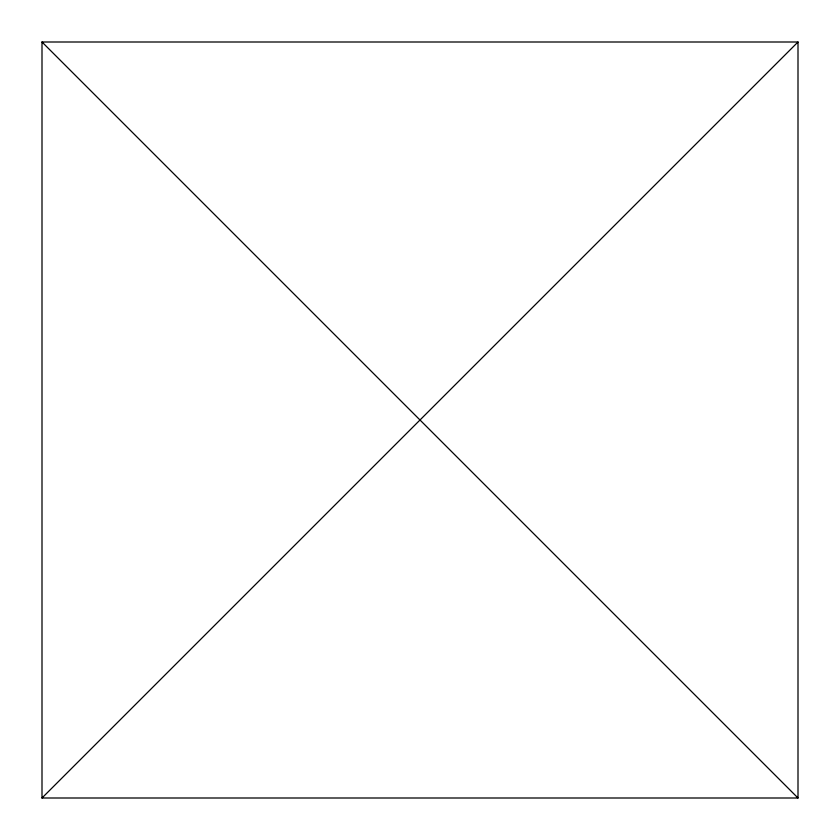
<?xml version="1.0" encoding="UTF-8"?>
<svg xmlns="http://www.w3.org/2000/svg" width="840" height="840" viewBox="0 0 840 840"><rect width="100%" height="100%" fill="white"/><g stroke="black" fill="none" stroke-linecap="round" stroke-linejoin="round"><path stroke-width="1.26" d="M42 798L798 42L42 42L42 798L798 798L798 42M42 42L798 798"/></g></svg>
